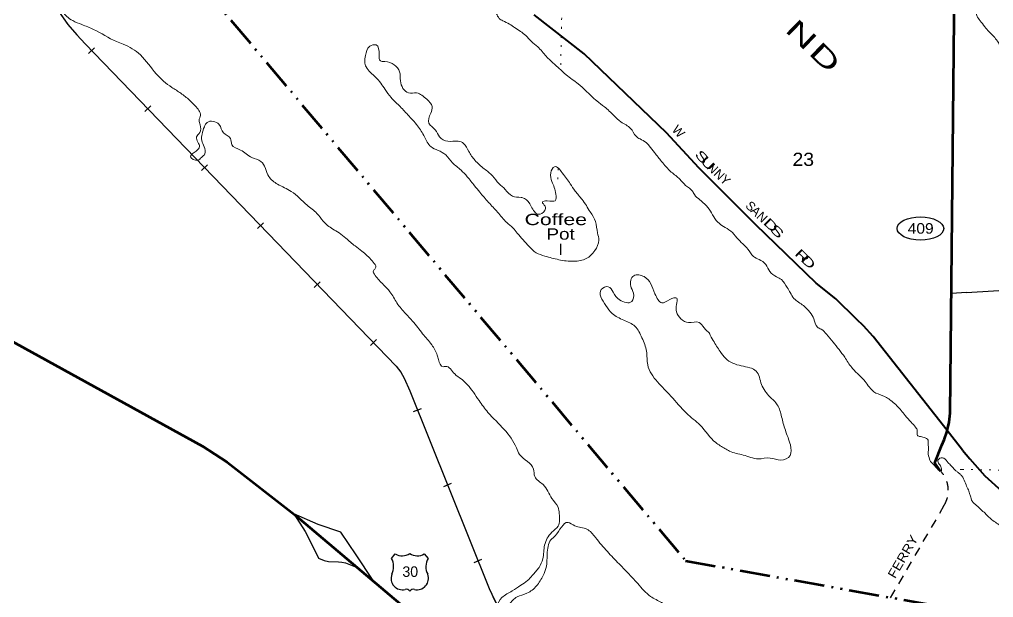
# Model space of a CAD drawing. Header units: feet. Extents: x -762378 to -505285, y -497909 to -353855.
# Drawn here: x -615825 to -602896, y -486758 to -479079 of the extents above; entities that cross this region are included whole.
import ezdxf
from ezdxf.enums import TextEntityAlignment as Align

# ---------------------------------------------------------------- set-up
doc = ezdxf.new("R2010")
doc.units = ezdxf.units.FT
doc.header["$LTSCALE"] = 80
for name, pattern in [('DASH_DOUBLE_DOT', [9.2, 5, -1.2, 0.3, -1.2, 0.3, -1.2]), ('DOTTED', [1.5, 0.3, -1.2]), ('SHORT_DASHED', [2.7, 1.5, -1.2])]:
    doc.linetypes.add(name, pattern=pattern)
for name, color, linetype, lineweight in [('10', 7, 'DASH_DOUBLE_DOT', 70), ('16', 7, 'Continuous', 25), ('17', 7, 'Continuous', 25), ('20', 7, 'Continuous', 70), ('21', 7, 'Continuous', 25), ('23', 7, 'Continuous', 70), ('26', 7, 'Continuous', 40), ('29', 7, 'Continuous', 25), ('33', 7, 'SHORT_DASHED', 25), ('34', 7, 'Continuous', 25), ('39', 7, 'Continuous', 13), ('7', 7, 'DOTTED', 13)]:
    doc.layers.add(name, color=color, linetype=linetype, lineweight=lineweight)
doc.layers.add('27', color=7, linetype='Continuous')
doc.layers.add('42', color=7, linetype='Continuous')

msp = doc.modelspace()

# ---------------------------------------------------------------- linework, layer by layer
at = {"layer": '10'}
msp.add_lwpolyline([(-620364.91, -449455.2), (-616698.86, -453231.06), (-614718.69, -461049.05), (-616631.15, -471055.32), (-616332.84, -475145.36), (-606984.19, -486269.05), (-603363.01, -486919.89)], dxfattribs=at)
at = {"layer": '16'}
for p, q in [((-610887.69, -486238.01), (-610836.38, -486179.25)), ((-610644.62, -486173.28), (-610644.9, -486173.48)), ((-610452.53, -486179.16), (-610401.14, -486238.01))]:
    msp.add_line(p, q, dxfattribs=at)
for centre, radius, start, end in [((-611080.67, -486348.64), 222.05, 332.97043, 29.75871), ((-610745.3, -486021.59), 182.07, 239.97227, 303.45418), ((-610543.52, -486022.09), 181.52, 236.33975, 300.08743), ((-610543.53, -486021.59), 182.07, 236.54582, 236.59441), ((-610208.17, -486348.64), 222.05, 150.24129, 207.02957), ((-610741.48, -486503.54), 151.42, 159.09177, 283.81923), ((-610547.36, -486503.54), 151.42, 256.18077, 20.90823)]:
    msp.add_arc(centre, radius, start, end, dxfattribs=at)
for centre, major_axis, start_param, end_param in [((-610686.14, -486702.36), (-19.56, 51.67), 4.95877769, 6.28318531), ((-610602.69, -486702.36), (19.56, 51.67), 0, 1.32637542)]:
    msp.add_ellipse(centre, major_axis=major_axis, ratio=0.929097, start_param=start_param, end_param=end_param, dxfattribs=at)
at = {"layer": '17'}
msp.add_ellipse((-603865.91, -481856.29), major_axis=(-309.24, 1), ratio=0.500121, dxfattribs=at)
at = {"layer": '20'}
msp.add_lwpolyline([(-616186.56, -483209.13), (-613394.24, -484748.26), (-613068.51, -484958.59), (-612170.55, -485658.54), (-603521.27, -492973.93)], dxfattribs=at)
at = {"layer": '21'}
for points in [[(-611560.47, -485891.72), (-611861.66, -485786.24), (-612183.81, -485648.21)], [(-612183.81, -485648.21), (-612033.47, -485881.76), (-611989.34, -485962.87), (-611856.21, -486236.21)], [(-611129.06, -486533.93), (-611356.33, -486190.38), (-611560.44, -485889.71)], [(-611856.21, -486236.21), (-611780.85, -486266.63), (-611722.51, -486278.63), (-611592.6, -486282.83), (-611544.21, -486287.65), (-611499.48, -486294.98), (-611344.23, -486357.42)]]:
    msp.add_lwpolyline(points, dxfattribs=at)
at = {"layer": '23'}
for points in [[(-603510.83, -484541.09), (-603485.9, -484430.06), (-603471.72, -484308.53), (-603412.78, -478633.88)], [(-603597.76, -485079.44), (-603676.31, -484970.91), (-603582.63, -484736.01), (-603551.85, -484665.37), (-603512.71, -484549.44), (-603510.83, -484541.09)]]:
    msp.add_lwpolyline(points, dxfattribs=at)
at = {"layer": '26'}
msp.add_line((-603307.59, -484799.68), (-603510.83, -484541.09), dxfattribs=at)
for points in [[(-603510.83, -484541.09), (-604495.06, -483288.83), (-604621.67, -483146.99), (-604713.3, -483060.76), (-604989.88, -482790.95), (-605249.11, -482583.18), (-606052.7, -481805.65), (-606809.08, -481051.78), (-607237.14, -480583.89), (-608327.48, -479533.83), (-608994.82, -479016.87)], [(-603307.59, -484799.68), (-603210.91, -484917.33), (-603010.58, -485140.45), (-602783.91, -485345.55)]]:
    msp.add_lwpolyline(points, dxfattribs=at)
at = {"layer": '29'}
msp.add_line((-603252.83, -482704.81), (-603455.19, -482717.26), dxfattribs=at)
msp.add_lwpolyline([(-603252.83, -482704.81), (-602318.9, -482649.18), (-602144.35, -482647.05), (-601736.36, -482648.38)], dxfattribs=at)
at = {"layer": '33'}
msp.add_line((-603554.41, -485537.31), (-604897.53, -487848.46), dxfattribs=at)
msp.add_arc((-603870.26, -485336.12), 374.48, 327.50383, 41.63655, dxfattribs=at)
at = {"layer": '34'}
for p, q in [((-614908, -479531.53), (-614828.36, -479454.77)), ((-614162.01, -480301.69), (-614082.37, -480224.93)), ((-613410.36, -481085.25), (-613330.72, -481008.48)), ((-612664.37, -481855.4), (-612584.73, -481778.64)), ((-611912.71, -482638.96), (-611833.08, -482562.2)), ((-611166.72, -483409.12), (-611087.09, -483332.36)), ((-610593.24, -484287.46), (-610490.56, -484246.33)), ((-610192.16, -485281.83), (-610089.48, -485240.7)), ((-609790.87, -486290.74), (-609688.19, -486249.62))]:
    msp.add_line(p, q, dxfattribs=at)
at = {"layer": '34', "lineweight": 13}
msp.add_lwpolyline([(-616856.03, -476757.2), (-615183.27, -479144.76), (-615063.74, -479284.86), (-614954.99, -479401.93), (-610825.2, -483686.34), (-610764.16, -483763.84), (-610718.72, -483846.48), (-610642.98, -484012.37), (-609591.77, -486636.92), (-609522.45, -486790.14), (-609496.17, -486837.97), (-609469.32, -486879.29), (-609376.03, -486982.2), (-609349.54, -487013.58), (-603509.16, -492510.71)], dxfattribs=at)
at = {"layer": '34'}
msp.add_lwpolyline([(-616855.14, -476756.56), (-615182.4, -479144.09), (-615062.92, -479284.13), (-614954.19, -479401.17), (-610824.37, -483685.62), (-610763.24, -483763.23), (-610717.74, -483845.99), (-610641.97, -484011.94), (-609590.76, -486636.49), (-609521.47, -486789.65), (-609495.23, -486837.4), (-609468.45, -486878.62), (-609375.2, -486981.48), (-609348.74, -487012.82), (-603508.41, -492509.91)], dxfattribs=at)
at = {"layer": '39'}
for points in [[(-617284.31, -475110.97), (-617313.48, -475374.75), (-617300.55, -475463.45), (-617276.11, -475566.58), (-617222.73, -475700.78), (-617196.84, -475820.01), (-617196.6, -475928.33), (-617166.79, -476049.7), (-617091.46, -476300.99), (-617004.72, -476454.38), (-616924.93, -476577.44), (-616854.16, -476672.12), (-616741.86, -476838.42), (-616694.59, -476918.26), (-616658.07, -476961.62), (-616656.02, -477017.85), (-616685.54, -477060.98), (-616697.2, -477108.72), (-616672, -477189.81), (-616622.73, -477269.72), (-616570.15, -477311.62), (-616482.44, -477436.97), (-616452.38, -477435.98), (-616474.42, -477379.07), (-616521.48, -477293.22), (-616569.3, -477229.41), (-616585.76, -477184.73), (-616550.66, -477153.83), (-616484.57, -477210.23), (-616414.3, -477318.94), (-616307.84, -477481.02), (-616219.92, -477600.35), (-616135.03, -477691.5), (-616031.53, -477823.4), (-615966.9, -477921.88), (-615857.75, -478063.99), (-615792.97, -478100.3), (-615690.6, -478091.75), (-615604.17, -478138.82), (-615510.88, -478276.38), (-615437.02, -478397.24), (-615401.82, -478478.68), (-615383.99, -478541.46), (-615434.45, -478553.79), (-615457, -478569.07), (-615432.9, -478682.21), (-615366.76, -478794.79), (-615283.12, -478922), (-615197.13, -479039.26), (-615118.97, -479094.07), (-614998.7, -479146.3), (-614840.86, -479211.85), (-614538.16, -479370.58), (-614449.31, -479405.7), (-614220.16, -479549.9), (-614010.68, -479799.74), (-613802.83, -479981.32), (-613683.46, -480059.6), (-613570.51, -480149.69), (-613495.12, -480226.48), (-613423.47, -480353.28), (-613441.76, -480418.85), (-613427.85, -480479.5), (-613433.4, -480581.61), (-613475.4, -480638.35), (-613455.84, -480709.22), (-613433.87, -480768.13), (-613477.94, -480826.81), (-613556.2, -480904.57), (-613458.12, -480947.83), (-613408.82, -480911.4), (-613363.1, -480862.81), (-613375.9, -480770.11), (-613405.03, -480686.88), (-613402.04, -480600.73), (-613370.64, -480503.51), (-613332.64, -480446.63), (-613177.42, -480471.97), (-613115.34, -480586.41), (-613025.82, -480659.66), (-613006.68, -480742.56), (-612891.1, -480814.69), (-612740.45, -480914.09), (-612620.11, -480964.32), (-612515.05, -481166.48), (-612400.44, -481266.66), (-612217.66, -481363.14), (-612007.82, -481544.79), (-611877.57, -481655.54), (-611795.02, -481756.63), (-611666.63, -481863.3), (-611582.34, -481914.31), (-611492.75, -481985.56), (-611370.21, -482088.01), (-611282.48, -482155.19), (-611144.93, -482286.24), (-611093.18, -482352.18)], [(-603072.44, -475789.62), (-603019.63, -475826.86), (-602927.75, -475898.33), (-602857.5, -475957.01), (-602748.59, -476059.2), (-602657.05, -476140.7), (-602565.43, -476220.2), (-602397.89, -476368.61), (-602293.67, -476490.73), (-602197.53, -476614.57), (-602118.81, -476719.73), (-602034.22, -476829.12), (-601954.96, -476918.23), (-601869.56, -477003.54), (-601691.94, -477150.29), (-601580.29, -477230.48), (-601466.97, -477320.77), (-601345.5, -477407.33), (-601219.88, -477490.01), (-601115.05, -477594.07), (-601047.69, -477678.76), (-601026.2, -477755.83), (-600964.85, -477840.3), (-600938.68, -477897.45), (-600947.32, -477975.49), (-600937.19, -478032.08), (-600898.67, -478079.61), (-600866.94, -478090.75), (-600842.09, -478067.51), (-600847.74, -477997.01), (-600807.19, -477984.35), (-600775.74, -478003.52), (-600762.14, -478076.3), (-600753.47, -478116.77), (-600724.09, -478137.88), (-600701.44, -478120.58), (-600687.93, -478076.86), (-600672.82, -478045.25), (-600650.31, -478031.96), (-600592.4, -478039.99), (-600526.55, -478050.31), (-600378.6, -478065.47), (-600308.4, -478065.89), (-600190.79, -478088.04), (-600096.54, -478089.29), (-600004.37, -478092.48), (-599929.82, -478083.01), (-599819.26, -478016.53), (-599744.98, -478015.08), (-599632.57, -478012.95), (-599519.41, -477988.74), (-599399.18, -477992.9), (-599315.63, -478013.87), (-599200.35, -478045.98), (-598992.09, -478057.2), (-598906.27, -478070.21), (-598774.15, -478078.8), (-598605.56, -478076.6), (-598490.81, -478064.5), (-598398.43, -478061.67), (-598282.35, -478069.71), (-598211.09, -478098.28), (-598122.87, -478159.59), (-598095.69, -478186.64), (-598065.99, -478257.97), (-598039.36, -478301.07), (-598006.51, -478338.36), (-597989.42, -478367.08), (-598006.06, -478384.58), (-597997.39, -478425.05), (-597949.02, -478418.69), (-597909.35, -478432.11), (-597834.65, -478537.14), (-597799.25, -478558.45), (-597756.11, -478588.06), (-597723.53, -478633.38), (-597748.39, -478656.62), (-597738.59, -478723.25), (-597686.78, -478793.33), (-597647.26, -478871.03), (-597599.73, -478949), (-597590.07, -479019.64), (-597561.45, -479123.07), (-597536.95, -479170.11), (-597495.36, -479245.87), (-597492.46, -479338.37), (-597472.37, -479397.32), (-597459.22, -479423.88), (-597415.22, -479487.67), (-597392.66, -479532.64), (-597361.34, -479555.82), (-597315.01, -479609.65), (-597263.81, -479697.79), (-597251.6, -479752.45), (-597258.22, -479770.3), (-597266.71, -479784.06), (-597265.11, -479796.17)], [(-603144.9, -478547.45), (-603139.42, -478554.45), (-603105.51, -478619.9), (-603102.94, -478722.43), (-603128.04, -478872.21), (-603131.35, -478970.52), (-603107.86, -479047.66), (-603057.92, -479113.67), (-602996.5, -479196.14), (-602946.15, -479250.1), (-602880.32, -479320.67), (-602832.24, -479382.6), (-602805.88, -479433.72), (-602781.18, -479474.75), (-602746.53, -479518.13), (-602666.87, -479595.21), (-602625.01, -479662.94), (-602613.68, -479743.68), (-602635.4, -479793.14), (-602678.78, -479890.06), (-602695.06, -480016.04), (-602702.03, -480104.18), (-602687.71, -480215.15), (-602634.03, -480289.32), (-602601.3, -480345.55), (-602578.67, -480399.89), (-602556.04, -480504.04), (-602542.46, -480567.43), (-602537.94, -480621.77), (-602519.83, -480680.63), (-602433.76, -480836.57), (-602351.71, -480961.94), (-602306.52, -481049.87), (-602272.16, -481161.54), (-602251.39, -481379.19), (-602195.87, -481517.69), (-602167.4, -481685.4), (-602114.4, -481779.63), (-602035.19, -481810.49), (-602028.88, -481921.18), (-602004.6, -482034.5), (-602003.97, -482134.96), (-602028.66, -482272.7), (-602038.97, -482340.63)], [(-603379.54, -485085.16), (-603407.85, -485062.9), (-603455.95, -485007.1), (-603498.67, -484969.54), (-603556.56, -484907.4), (-603592.4, -484902.16), (-603618.95, -484917.31), (-603633.5, -484932.86), (-603632.47, -484960.98), (-603615.31, -484985.63), (-603589, -485034.67), (-603594.52, -485078.61), (-603608.45, -485076.13), (-603639.53, -485048.99), (-603668.47, -485017.92), (-603701.2, -484980.7), (-603732.14, -484949.56), (-603745.09, -484919.03), (-603762.09, -484832.2), (-603758.29, -484780.18), (-603762.41, -484725.88), (-603771.9, -484653.35), (-603803.32, -484636.23), (-603833.03, -484627.2), (-603864.81, -484620.1), (-603906.3, -484604.64), (-603908.28, -484546.41), (-603930.53, -484495.5), (-603990.28, -484429.28), (-604069.18, -484338.34), (-604178.81, -484210.25), (-604242.83, -484151.9), (-604366.33, -484077.5), (-604482.61, -484025.4), (-604597.96, -483889.09), (-604679.07, -483804.09), (-604777.61, -483702.45), (-604870.97, -483566.88), (-605026.08, -483365.03), (-605114.42, -483257.72), (-605182.3, -483195.23), (-605233.3, -483165.42), (-605281.52, -483055.46), (-605332.57, -482969.48), (-605417.54, -482880.33), (-605544.28, -482783.75), (-605593.68, -482707.85), (-605633.36, -482640.31), (-605711.78, -482535.34), (-605774.49, -482497.1), (-605866.15, -482427.79), (-605917, -482335.8), (-606008.66, -482266.48), (-606083.3, -482225.83), (-606155.99, -482129.08), (-606223.66, -482060.59), (-606300.91, -481979.73), (-606383.88, -481890.65), (-606481.75, -481827.15), (-606555.83, -481770.47), (-606624.53, -481673.86), (-606687.23, -481577.45), (-606776.19, -481488.17), (-606850.07, -481425.48), (-606857.79, -481417.19), (-606888.03, -481366.02), (-606983.2, -481282.54), (-607058.45, -481201.75), (-607173.2, -481105.58), (-607302.4, -480964.78), (-607394.39, -480847.32), (-607465.3, -480756.65), (-607507.81, -480713.08), (-607588.25, -480666.21), (-607639.04, -480630.39), (-607713.45, -480525.55), (-607840.61, -480440.99), (-607937.64, -480353.44), (-608059.82, -480240.97), (-608161.13, -480161.3), (-608310.4, -480021.83), (-608407.5, -479936.28), (-608569.31, -479812.43), (-608662.48, -479729.03), (-608728.5, -479670.62), (-608833.04, -479568.77), (-608946.74, -479442.54), (-609032.27, -479369.43), (-609103.66, -479292.78), (-609252.11, -479187.44), (-609322.54, -479140.91), (-609409.04, -479095.85), (-609457.97, -479064.09), (-609495.8, -479000.62), (-609573.53, -478933.79), (-609681.32, -478867.94)], [(-609216.83, -481918.6), (-609276.44, -481848.37), (-609356.03, -481777.46), (-609479.31, -481638.87), (-609598.87, -481508.44), (-609716.22, -481372.06), (-609783.4, -481289.54), (-609881.25, -481167.86), (-609964.29, -481080.79), (-610076.96, -480982.68), (-610167.44, -480879.31), (-610269.37, -480817.67), (-610363.73, -480768.32), (-610449.3, -480639.04), (-610540.25, -480491.53), (-610671.25, -480344.65), (-610787.08, -480222.36), (-610893.48, -480116.44), (-610971.76, -480007.47), (-611096.34, -479848.78), (-611223.55, -479708.05), (-611241.38, -479645.26), (-611232.32, -479557.32), (-611176.04, -479434.87), (-611091.38, -479417.69), (-611051.79, -479545.41), (-611034.72, -479630.23), (-610976.95, -479638.22), (-610850.34, -479680.64), (-610779.5, -479773.31), (-610769.68, -479894), (-610661.16, -480054.15), (-610553.14, -480055.82), (-610419.92, -480138.58), (-610347.3, -480237.33), (-610366.28, -480322.94), (-610391, -480458.49), (-610305.96, -480545.63), (-610249.12, -480637.83), (-610139.12, -480697.74), (-610002.98, -480696.35), (-609929.92, -480724.92), (-609861.57, -480831.55), (-609779.58, -480948.67), (-609657.39, -481061.15), (-609544.65, -481157.25), (-609462.1, -481258.35), (-609376.78, -481337.47), (-609281.82, -481426.96), (-609166.29, -481442.92), (-609122.73, -481456.44), (-609032.32, -481561.82), (-608935.92, -481667.4), (-608852.15, -481618.1), (-608848.14, -481560.06), (-608884.31, -481506.68), (-608819.64, -481488.82), (-608713.49, -481486.42), (-608704.5, -481400.47), (-608756.7, -481232.21), (-608772.72, -481117.33), (-608723.82, -481034.75), (-608620.59, -481116.49), (-608513.58, -481262.55), (-608448.88, -481359.03), (-608356.68, -481470.48), (-608248.37, -481636.64), (-608180.72, -481763.31), (-608151.95, -481914.72), (-608135.3, -482011.57), (-608188.15, -482150.18), (-608301.85, -482254.63), (-608465.23, -482291.19), (-608666.65, -482270.29), (-608851.1, -482221.89), (-608967.65, -482177.81), (-609060.89, -482096.41), (-609216.83, -481918.6)], [(-611093.18, -482352.18), (-611102.36, -482385.97), (-611127.46, -482417.21), (-611103.56, -482478.2), (-611049.82, -482544.22), (-610993.79, -482602.29), (-610906.97, -482695.5), (-610814.09, -482845.09), (-610697.02, -482989.49), (-610606.26, -483084.84), (-610474.03, -483253.82), (-610353.03, -483400.36), (-610279.8, -483539.25), (-610261.82, -483598.03), (-610203.05, -483692.3), (-610172.86, -483687.31), (-610048.26, -483787.83), (-609960.53, -483855), (-609904.29, -483907.06), (-609879.14, -483931.99), (-609800.52, -484030.95), (-609724.31, -484141.86), (-609607.66, -484298.27), (-609389.42, -484526.34), (-609229.71, -484768.47), (-609186.72, -484856.18), (-609001.35, -485051.04), (-608984.84, -485151.89), (-608874.44, -485257.95), (-608756.76, -485442.48), (-608676.69, -485557.53), (-608659.69, -485644.36), (-608675.39, -485808.31), (-608758.34, -485891.74), (-608854.35, -486062.98), (-608878.6, -486242.68), (-608928.61, -486357.32), (-609018.4, -486464.58), (-609082.8, -486532.6), (-609171.06, -486595.78), (-609283.72, -486670.18), (-609420.92, -486759.78), (-609487.06, -486877.88), (-609484.28, -487028.42), (-609506.4, -487204.18), (-609503.43, -487406.87), (-609479.56, -487584.2), (-609422.93, -487682.4), (-609343.4, -487755.32), (-609280.27, -487781.53), (-609234.86, -487857.3), (-609249.87, -488001.21), (-609214.32, -488072.62), (-609173.02, -488035.92), (-609146.51, -487906.44), (-609174.34, -487843.31), (-609102.22, -487783.58), (-608967.72, -487772.11), (-608873.86, -487835.48), (-608812.62, -487973.97), (-608756.98, -488158.39), (-608689.17, -488222.88), (-608617.22, -488283.5), (-608488.53, -488323.98), (-608424.58, -488384.33), (-608419.65, -488472.76), (-608418.14, -488717.52), (-608346.33, -488782.15), (-608297.45, -488757.73), (-608322.15, -488604.45), (-608271.72, -488477.79), (-608272.08, -488315.3), (-608341.33, -488234.72), (-608422.11, -488197.87), (-608515.58, -488180.65), (-608602.15, -488137.59), (-608656.45, -488087.6), (-608721.41, -487940.96), (-608814.02, -487841.53), (-608899.2, -487758.4), (-608983.42, -487705.39), (-609141, -487689.99), (-609249.5, -487702.35), (-609365.08, -487630.22), (-609414.06, -487542.3), (-609326.02, -487254.45), (-609310.82, -487162.69), (-609278.47, -487095.6), (-609211.74, -487075.8), (-609228.41, -487037.12), (-609299.54, -487010.63), (-609367.49, -486950.15), (-609328.17, -486855.21), (-609220.46, -486750.56), (-609088.65, -486700.89), (-608961.16, -486602.93), (-608872.4, -486467.55)], [(-606667.27, -483251), (-606616.5, -483345), (-606523.48, -483490.58), (-606450.65, -483583.32), (-606243.88, -483680.62), (-606044.2, -483751.61), (-605974.29, -483928.49), (-605863.84, -484090.72), (-605765.51, -484198.37), (-605708.96, -484356.75), (-605659.11, -484534.96), (-605591.89, -484731.81), (-605596.76, -484872.06), (-605719, -484934.09), (-605860.09, -484905.22), (-606018.57, -484915.87), (-606218.95, -484864.92), (-606399.33, -484814.65), (-606462.12, -484778.42), (-606581.48, -484700.14), (-606791.59, -484468.33), (-606972.21, -484309.74), (-607178.46, -484082.08), (-607356.04, -483893.5), (-607486.32, -483668.42), (-607501.98, -483485.36), (-607561.9, -483308.81), (-607656.64, -483155.15), (-607803.85, -483071.91), (-607957, -482986.46), (-608041.27, -482877.29), (-608101.93, -482664.61), (-608010.65, -482629.6), (-607945.12, -482702.04), (-607858.57, -482803.27), (-607697.28, -482826.81), (-607675.39, -482715.23), (-607712.17, -482621.71), (-607671.32, -482482.69), (-607533.66, -482495.4), (-607389.46, -482722.95), (-607297.61, -482844.43), (-607191.99, -482799.88), (-607099.27, -482780.97), (-607104.26, -482867.05), (-607103.6, -482963.36), (-607044.76, -483055.62), (-606944.41, -483105.17), (-606804.26, -483103.92), (-606738.66, -483174.36), (-606659.21, -483250.8)], [(-603379.54, -485085.16), (-603348.13, -485111.25), (-603316.26, -485141.82)], [(-601324.06, -486376.61), (-601532.71, -486317.16), (-601744.08, -486219.46), (-601938.97, -486168.53), (-602097.45, -486108.81), (-602198.31, -486125.41), (-602349.86, -486098.07), (-602499.86, -486024.59), (-602621.26, -485936.02), (-602769.97, -485824.42), (-602903.4, -485735.44), (-603008.5, -485639.41), (-603119.41, -485537.15), (-603179.57, -485476.81), (-603187.11, -485462.49), (-603197.92, -485425.96), (-603212.27, -485375.25), (-603236.29, -485314.16), (-603267.93, -485240.76), (-603303.37, -485161.19), (-603316.26, -485141.82)], [(-608872.4, -486467.55), (-608834.59, -486358.51), (-608820.47, -486182.48), (-608769.82, -485991.64), (-608713.9, -485937.38), (-608543.65, -485760.64), (-608453.15, -485805.84), (-608294.55, -485849.35), (-608178.36, -485961.62), (-608020.7, -486147.52), (-607866.27, -486311.23), (-607619.16, -486572.38), (-607446.95, -486742.72), (-607301.73, -486825.89), (-607137.92, -486949.81), (-607004.36, -487080.73), (-606839.8, -487240.78), (-606693.28, -487344.05), (-606525.75, -487476.12), (-606387.57, -487589.14), (-606181.79, -487772.66), (-606037.83, -487891.89), (-605867.5, -488116.33), (-605789.43, -488231.31), (-605680.86, -488447.63), (-605627.76, -488589.84), (-605552.31, -488722.79), (-605546.74, -488735.02), (-605505.76, -488880.83), (-605467.63, -489050.62), (-605433.28, -489214.26), (-605377.85, -489404.7), (-605330.27, -489590.86), (-605291.86, -489752.63), (-605267.58, -489917.94), (-605236.74, -490067.42), (-605206.72, -490182.77), (-605174.29, -490286.18), (-605130.2, -490400), (-605091.15, -490485.58), (-605026.45, -490582.06), (-605006.27, -490634.89), (-605063.84, -490679.07), (-605143.12, -490714.48), (-605224.2, -490743.82), (-605252.34, -490777.75), (-605198.65, -490827.33), (-605137.09, -490829.02), (-605012.3, -490751.03), (-604912.61, -490704.28), (-604775.25, -490783.17), (-604578.42, -490936.29), (-604338.64, -491062.8), (-604159.1, -491137.11), (-604094.1, -491167.4), (-603993.75, -491216.95), (-603859.54, -491213.5), (-603721.19, -491206.17), (-603591.04, -491204.58), (-603475.64, -491215.04)]]:
    msp.add_spline(points, degree=3, dxfattribs=at)
at = {"layer": '7'}
for p, q in [((-608674.54, -481056.49), (-608678.39, -481224.85)), ((-603314.31, -485056.98), (-603414.13, -485056.98))]:
    msp.add_line(p, q, dxfattribs=at)
for points in [[(-608569.25, -476681.63), (-608616.39, -478458.89), (-608641.67, -479747.68)], [(-594807.03, -485237.27), (-598139.46, -485157.08), (-600170.05, -485108.92), (-603314.31, -485056.98)]]:
    msp.add_lwpolyline(points, dxfattribs=at)

# ---------------------------------------------------------------- texts
at = {"layer": '16'}
msp.add_text('30', height=140, dxfattribs=at).set_placement((-610638.07, -486483.79), align=Align.CENTER)
at = {"layer": '17', "width": 1.1}
msp.add_text('409', height=140, dxfattribs=at).set_placement((-603862.45, -481924.6), align=Align.CENTER)
at = {"layer": '27'}
for s, rotation, p in [('W', 312.455, (-607172.89, -480550.42)), ('N', 315.095, (-606707.54, -481054.15)), ('N', 315.095, (-606619.54, -481139.68)), ('Y', 315.095, (-606535.84, -481216.58)), ('S', 315.095, (-606198.58, -481563.67)), ('A', 315.095, (-606129.97, -481629.8)), ('N', 315.636, (-606050.07, -481707.21))]:
    msp.add_text(s, height=120, rotation=rotation, dxfattribs=at).set_placement(p)
for s, rotation, width, p in [('S', 312.455, 1.7, (-606871.88, -480877.63)), ('U', 313.645, 1.65, (-606796.94, -480963.1)), ('D', 315.944, 1.65, (-605961.1, -481787.46)), ('S', 315.944, 1.8, (-605882.49, -481867.26)), ('R', 315.944, 1.65, (-605544.43, -482200.02)), ('D', 315.944, 1.65, (-605463.66, -482277.68))]:
    msp.add_text(s, height=120, rotation=rotation, dxfattribs=dict(at, width=width)).set_placement(p)
at = {"layer": '33', "width": 1.15}
msp.add_text('FERRY', height=120, rotation=59.837, dxfattribs=at).set_placement((-604203.29, -486514.54))
at = {"layer": '42', "width": 1.65}
for s, p in [('N', (-605675.88, -479230.28)), ('D', (-605362.5, -479533.73))]:
    msp.add_text(s, height=250, rotation=315.922, dxfattribs=at).set_placement(p)
at = {"layer": '42'}
for s, width, p in [('Coffee', 1.4, (-609119.68, -481810.92)), ('Pot', 1.25, (-608830.49, -482003.71)), ('I', 0.85, (-608664.8, -482208.67))]:
    msp.add_text(s, height=150, dxfattribs=dict(at, width=width)).set_placement(p)
at = {"layer": '7', "width": 1.1}
msp.add_text('23', height=175, dxfattribs=at).set_placement((-605564.14, -481024.27))

doc.saveas('drawing.dxf')
